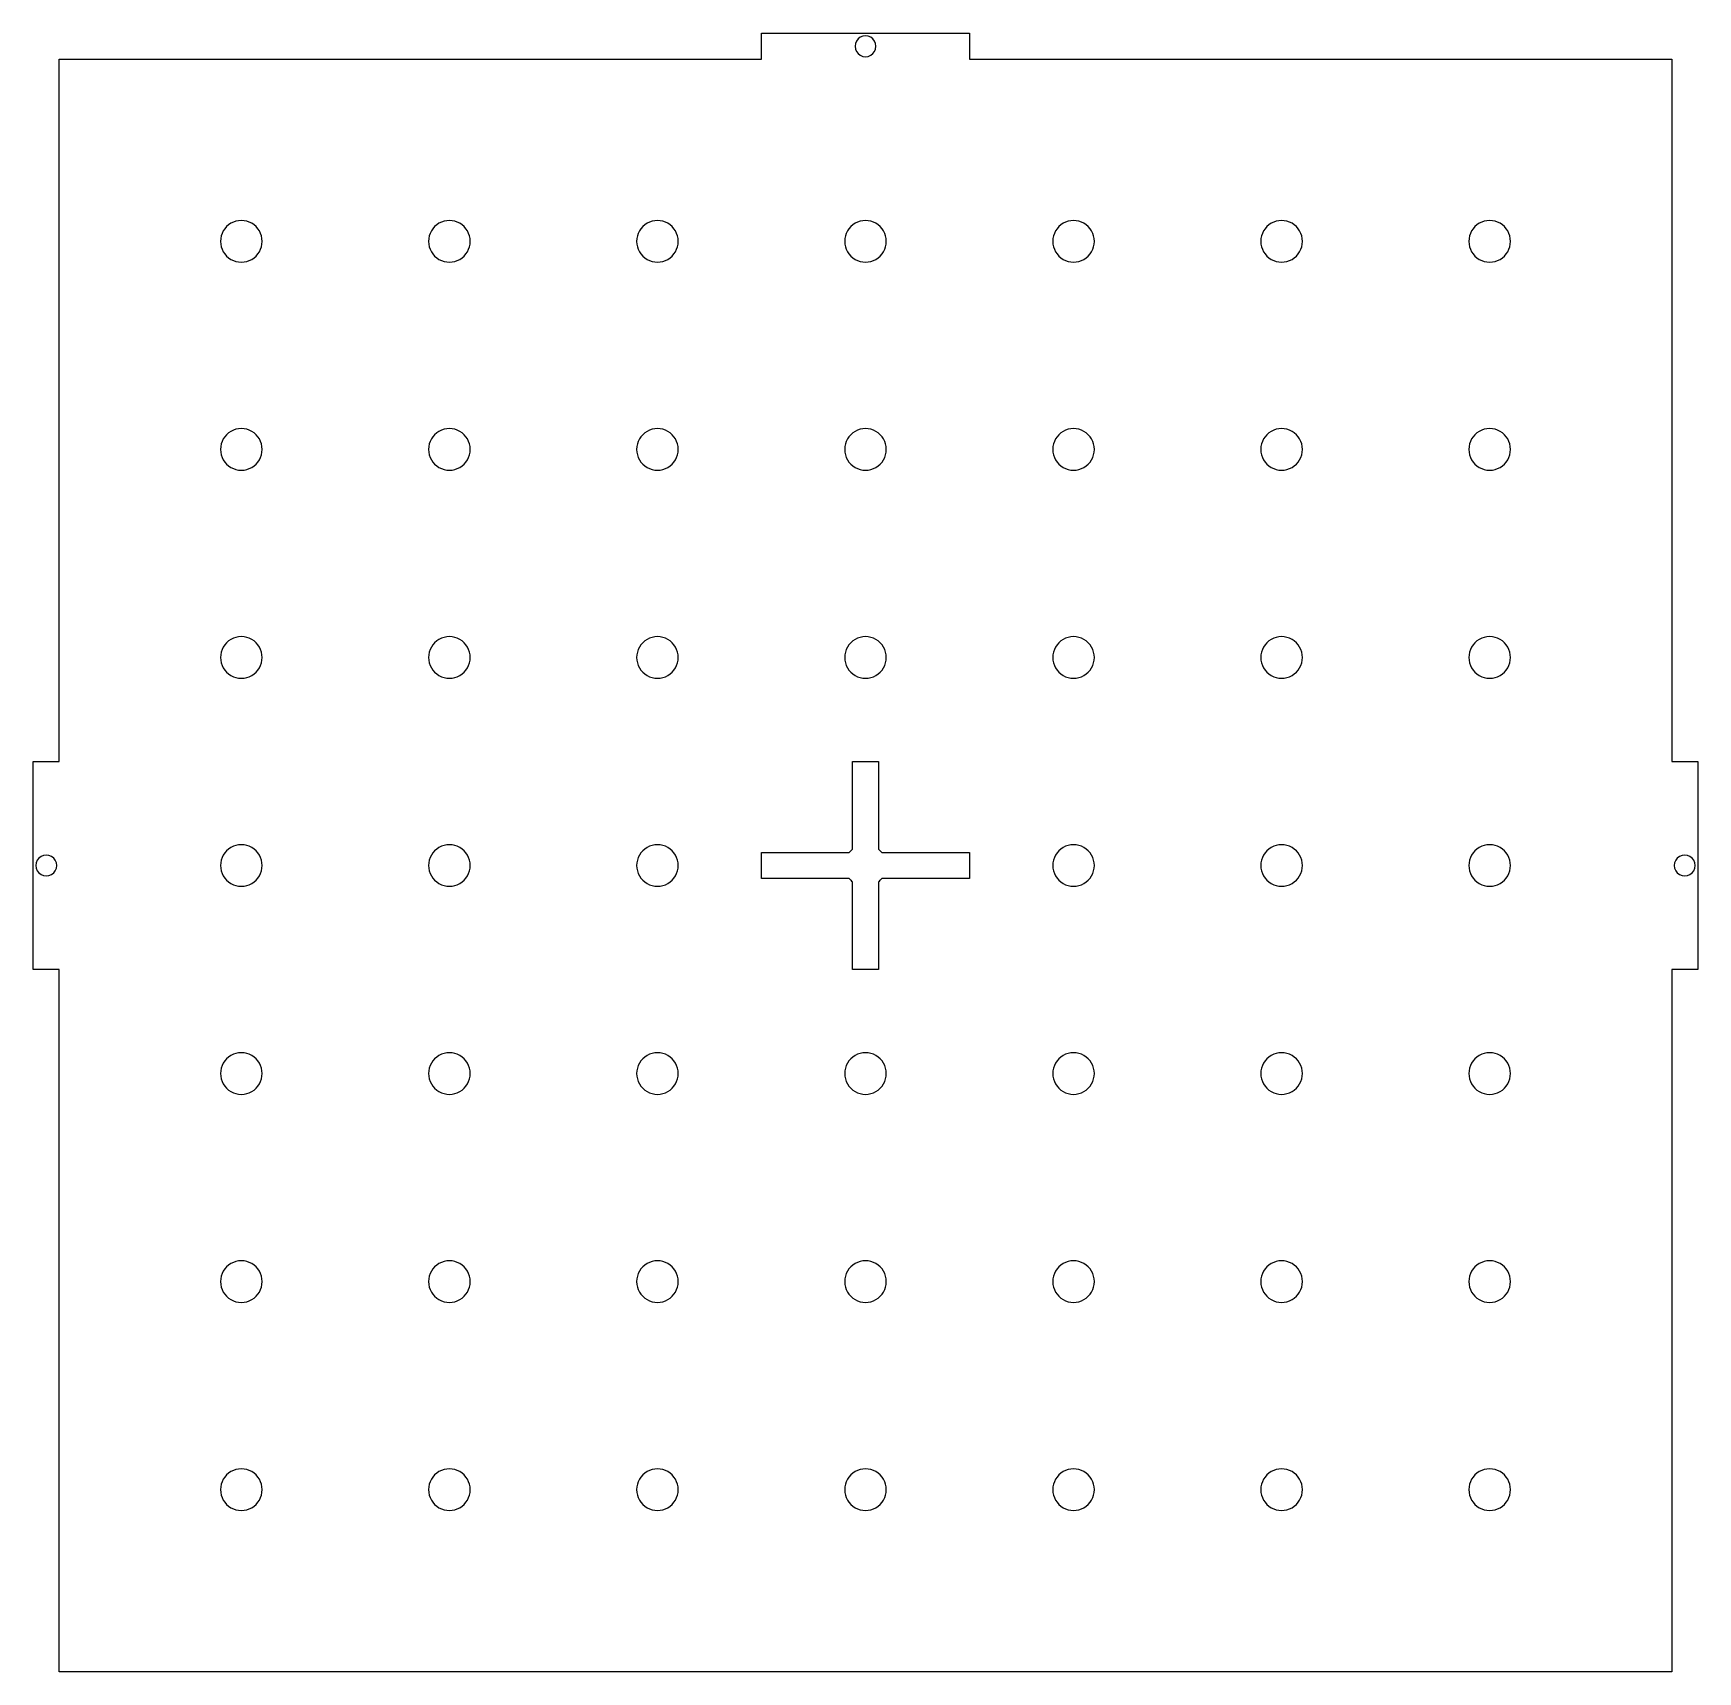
# Model space of a CAD drawing. Extents: x 0 to 168, y 0 to 125.
# Drawn here: x 60.6 to 114, y 72.2 to 124.7 of the extents above; entities that cross this region are included whole.
import ezdxf

# ---------------------------------------------------------------- set-up
doc = ezdxf.new("R2010")
doc.units = 0
doc.layers.add('Calque_1', color=7, linetype='CONTINUOUS')

msp = doc.modelspace()

# ---------------------------------------------------------------- linework, layer by layer
at = {"layer": 'Calque_1', "color": 7}
for p, q in [((83.954768, 124.713347), (90.621433, 124.713347)), ((83.954768, 123.880016), (83.954768, 124.713347)), ((87.621433, 124.296683), (87.621433, 124.296683)), ((90.621433, 124.713347), (90.621433, 123.880016)), ((61.454768, 123.880016), (83.954768, 123.880016)), ((61.454768, 101.380016), (61.454768, 123.880016)), ((90.621433, 123.880016), (113.121433, 123.880016)), ((113.121433, 123.880016), (113.121433, 101.380016)), ((67.954766, 118.046683), (67.954766, 118.046683)), ((74.621433, 118.046683), (74.621433, 118.046683)), ((81.288101, 118.046683), (81.288101, 118.046683)), ((87.954766, 118.046683), (87.954766, 118.046683)), ((94.621433, 118.046683), (94.621433, 118.046683)), ((101.2881, 118.046683), (101.2881, 118.046683)), ((107.954768, 118.046683), (107.954768, 118.046683)), ((67.954766, 111.380015), (67.954766, 111.380015)), ((74.621433, 111.380015), (74.621433, 111.380015)), ((81.288101, 111.380015), (81.288101, 111.380015)), ((87.954766, 111.380015), (87.954766, 111.380015)), ((94.621433, 111.380015), (94.621433, 111.380015)), ((101.2881, 111.380015), (101.2881, 111.380015)), ((107.954768, 111.380015), (107.954768, 111.380015)), ((67.954766, 104.713348), (67.954766, 104.713348)), ((74.621433, 104.713348), (74.621433, 104.713348)), ((81.288101, 104.713348), (81.288101, 104.713348)), ((87.954766, 104.713348), (87.954766, 104.713348)), ((94.621433, 104.713348), (94.621433, 104.713348)), ((101.2881, 104.713348), (101.2881, 104.713348)), ((107.954768, 104.713348), (107.954768, 104.713348)), ((60.621433, 94.713348), (60.621433, 101.380016)), ((60.621433, 101.380016), (61.454768, 101.380016)), ((86.871433, 98.567098), (86.871433, 101.380016)), ((86.871433, 101.380016), (87.704767, 101.380016)), ((87.704767, 101.380016), (87.704767, 98.567098)), ((113.121433, 101.380016), (113.954767, 101.380016)), ((113.954767, 101.380016), (113.954767, 94.713348)), ((83.954768, 97.630016), (83.954768, 98.463348)), ((83.954768, 98.463348), (86.767682, 98.463348)), ((87.808515, 98.463348), (90.621433, 98.463348)), ((90.621433, 98.463348), (90.621433, 97.630016)), ((61.371433, 98.04668), (61.371433, 98.04668)), ((67.954766, 98.04668), (67.954766, 98.04668)), ((74.621433, 98.04668), (74.621433, 98.04668)), ((81.288101, 98.04668), (81.288101, 98.04668)), ((86.767682, 97.630016), (83.954768, 97.630016)), ((90.621433, 97.630016), (87.808515, 97.630016)), ((94.621433, 98.04668), (94.621433, 98.04668)), ((101.2881, 98.04668), (101.2881, 98.04668)), ((107.954768, 98.04668), (107.954768, 98.04668)), ((113.871433, 98.04668), (113.871433, 98.04668)), ((86.871433, 94.713348), (86.871433, 97.526265)), ((87.704767, 97.526265), (87.704767, 94.713348)), ((61.454768, 94.713348), (60.621433, 94.713348)), ((61.454768, 72.213348), (61.454768, 94.713348)), ((87.704767, 94.713348), (86.871433, 94.713348)), ((113.121433, 94.713348), (113.121433, 72.213348)), ((113.954767, 94.713348), (113.121433, 94.713348)), ((67.954766, 91.380016), (67.954766, 91.380016)), ((74.621433, 91.380016), (74.621433, 91.380016)), ((81.288101, 91.380016), (81.288101, 91.380016)), ((87.954766, 91.380016), (87.954766, 91.380016)), ((94.621433, 91.380016), (94.621433, 91.380016)), ((101.2881, 91.380016), (101.2881, 91.380016)), ((107.954768, 91.380016), (107.954768, 91.380016)), ((67.954766, 84.713348), (67.954766, 84.713348)), ((74.621433, 84.713348), (74.621433, 84.713348)), ((81.288101, 84.713348), (81.288101, 84.713348)), ((87.954766, 84.713348), (87.954766, 84.713348)), ((94.621433, 84.713348), (94.621433, 84.713348)), ((101.2881, 84.713348), (101.2881, 84.713348)), ((107.954768, 84.713348), (107.954768, 84.713348)), ((67.954766, 78.046681), (67.954766, 78.046681)), ((74.621433, 78.046681), (74.621433, 78.046681)), ((81.288101, 78.046681), (81.288101, 78.046681)), ((87.954766, 78.046681), (87.954766, 78.046681)), ((94.621433, 78.046681), (94.621433, 78.046681)), ((101.2881, 78.046681), (101.2881, 78.046681)), ((107.954768, 78.046681), (107.954768, 78.046681)), ((113.121433, 72.213348), (61.454768, 72.213348))]:
    msp.add_line(p, q, dxfattribs=at)
for points in [[(87.121236, 124.58593), (87.018001, 124.526233), (86.954522, 124.415935), (86.954768, 124.296683)], [(86.954768, 124.296683), (86.954522, 124.177431), (87.018001, 124.067133), (87.121236, 124.007436)], [(87.454965, 124.58593), (87.351731, 124.645626), (87.22447, 124.645626), (87.121236, 124.58593)], [(87.621433, 124.296683), (87.621678, 124.415935), (87.558199, 124.526233), (87.454965, 124.58593)], [(87.454965, 124.007436), (87.558199, 124.067133), (87.621678, 124.177431), (87.621433, 124.296683)], [(87.121236, 124.007436), (87.22447, 123.94774), (87.351731, 123.94774), (87.454965, 124.007436)], [(66.954766, 118.624033), (66.748498, 118.504945), (66.621433, 118.28486), (66.621433, 118.046683)], [(67.621433, 118.624033), (67.415165, 118.743122), (67.161033, 118.743122), (66.954766, 118.624033)], [(67.954766, 118.046683), (67.954766, 118.28486), (67.8277, 118.504945), (67.621433, 118.624033)], [(73.621433, 118.624033), (73.415166, 118.504945), (73.2881, 118.28486), (73.2881, 118.046683)], [(74.2881, 118.624033), (74.081833, 118.743122), (73.827701, 118.743122), (73.621433, 118.624033)], [(74.621433, 118.046683), (74.621434, 118.28486), (74.494368, 118.504945), (74.2881, 118.624033)], [(80.288101, 118.624033), (80.081833, 118.504945), (79.954767, 118.28486), (79.954767, 118.046683)], [(80.954768, 118.624033), (80.7485, 118.743122), (80.494368, 118.743122), (80.288101, 118.624033)], [(81.288101, 118.046683), (81.288101, 118.28486), (81.161035, 118.504945), (80.954768, 118.624033)], [(86.954765, 118.624033), (86.748498, 118.504945), (86.621432, 118.28486), (86.621432, 118.046683)], [(87.621432, 118.624033), (87.415165, 118.743122), (87.161033, 118.743122), (86.954765, 118.624033)], [(87.954766, 118.046683), (87.954766, 118.28486), (87.8277, 118.504945), (87.621432, 118.624033)], [(93.621433, 118.624033), (93.415165, 118.504945), (93.288099, 118.28486), (93.288099, 118.046683)], [(94.2881, 118.624033), (94.081832, 118.743122), (93.8277, 118.743122), (93.621433, 118.624033)], [(94.621433, 118.046683), (94.621433, 118.28486), (94.494367, 118.504945), (94.2881, 118.624033)], [(100.2881, 118.624033), (100.081833, 118.504945), (99.954767, 118.28486), (99.954767, 118.046683)], [(100.954767, 118.624033), (100.7485, 118.743122), (100.494368, 118.743122), (100.2881, 118.624033)], [(101.2881, 118.046683), (101.2881, 118.28486), (101.161035, 118.504945), (100.954767, 118.624033)], [(106.954768, 118.624033), (106.7485, 118.504945), (106.621434, 118.28486), (106.621434, 118.046683)], [(107.621435, 118.624033), (107.415167, 118.743122), (107.161035, 118.743122), (106.954768, 118.624033)], [(107.954768, 118.046683), (107.954768, 118.28486), (107.827702, 118.504945), (107.621435, 118.624033)], [(66.621433, 118.046683), (66.621433, 117.808506), (66.748498, 117.588421), (66.954766, 117.469332)], [(67.621433, 117.469332), (67.8277, 117.588421), (67.954766, 117.808506), (67.954766, 118.046683)], [(73.2881, 118.046683), (73.2881, 117.808506), (73.415166, 117.588421), (73.621433, 117.469332)], [(74.2881, 117.469332), (74.494368, 117.588421), (74.621434, 117.808506), (74.621433, 118.046683)], [(79.954767, 118.046683), (79.954767, 117.808506), (80.081833, 117.588421), (80.288101, 117.469332)], [(80.954768, 117.469332), (81.161035, 117.588421), (81.288101, 117.808506), (81.288101, 118.046683)], [(86.621432, 118.046683), (86.621432, 117.808506), (86.748498, 117.588421), (86.954765, 117.469332)], [(87.621432, 117.469332), (87.8277, 117.588421), (87.954766, 117.808506), (87.954766, 118.046683)], [(93.288099, 118.046683), (93.288099, 117.808506), (93.415165, 117.588421), (93.621433, 117.469332)], [(94.2881, 117.469332), (94.494367, 117.588421), (94.621433, 117.808506), (94.621433, 118.046683)], [(99.954767, 118.046683), (99.954767, 117.808506), (100.081833, 117.588421), (100.2881, 117.469332)], [(100.954767, 117.469332), (101.161035, 117.588421), (101.2881, 117.808506), (101.2881, 118.046683)], [(106.621434, 118.046683), (106.621434, 117.808506), (106.7485, 117.588421), (106.954768, 117.469332)], [(107.621435, 117.469332), (107.827702, 117.588421), (107.954768, 117.808506), (107.954768, 118.046683)], [(66.954766, 117.469332), (67.161033, 117.350244), (67.415165, 117.350244), (67.621433, 117.469332)], [(73.621433, 117.469332), (73.827701, 117.350244), (74.081833, 117.350244), (74.2881, 117.469332)], [(80.288101, 117.469332), (80.494368, 117.350244), (80.7485, 117.350244), (80.954768, 117.469332)], [(86.954765, 117.469332), (87.161033, 117.350244), (87.415165, 117.350244), (87.621432, 117.469332)], [(93.621433, 117.469332), (93.8277, 117.350244), (94.081832, 117.350244), (94.2881, 117.469332)], [(100.2881, 117.469332), (100.494368, 117.350244), (100.7485, 117.350244), (100.954767, 117.469332)], [(106.954768, 117.469332), (107.161035, 117.350244), (107.415167, 117.350244), (107.621435, 117.469332)], [(67.621433, 111.957366), (67.415165, 112.076454), (67.161033, 112.076454), (66.954766, 111.957366)], [(74.2881, 111.957366), (74.081833, 112.076454), (73.827701, 112.076454), (73.621433, 111.957366)], [(80.954768, 111.957366), (80.7485, 112.076454), (80.494368, 112.076454), (80.288101, 111.957366)], [(87.621432, 111.957366), (87.415165, 112.076454), (87.161033, 112.076454), (86.954765, 111.957366)], [(94.2881, 111.957366), (94.081832, 112.076454), (93.8277, 112.076454), (93.621433, 111.957366)], [(100.954767, 111.957366), (100.7485, 112.076454), (100.494368, 112.076454), (100.2881, 111.957366)], [(107.621435, 111.957366), (107.415167, 112.076454), (107.161035, 112.076454), (106.954768, 111.957366)], [(66.954766, 111.957366), (66.748498, 111.838277), (66.621433, 111.618192), (66.621433, 111.380015)], [(67.954766, 111.380015), (67.954766, 111.618192), (67.8277, 111.838277), (67.621433, 111.957366)], [(73.621433, 111.957366), (73.415166, 111.838277), (73.2881, 111.618192), (73.2881, 111.380015)], [(74.621433, 111.380015), (74.621434, 111.618192), (74.494368, 111.838277), (74.2881, 111.957366)], [(80.288101, 111.957366), (80.081833, 111.838277), (79.954767, 111.618192), (79.954767, 111.380015)], [(81.288101, 111.380015), (81.288101, 111.618192), (81.161035, 111.838277), (80.954768, 111.957366)], [(86.954765, 111.957366), (86.748498, 111.838277), (86.621432, 111.618192), (86.621432, 111.380015)], [(87.954766, 111.380015), (87.954766, 111.618192), (87.8277, 111.838277), (87.621432, 111.957366)], [(93.621433, 111.957366), (93.415165, 111.838277), (93.288099, 111.618192), (93.288099, 111.380015)], [(94.621433, 111.380015), (94.621433, 111.618192), (94.494367, 111.838277), (94.2881, 111.957366)], [(100.2881, 111.957366), (100.081833, 111.838277), (99.954767, 111.618192), (99.954767, 111.380015)], [(101.2881, 111.380015), (101.2881, 111.618192), (101.161035, 111.838277), (100.954767, 111.957366)], [(106.954768, 111.957366), (106.7485, 111.838277), (106.621434, 111.618192), (106.621434, 111.380015)], [(107.954768, 111.380015), (107.954768, 111.618192), (107.827702, 111.838277), (107.621435, 111.957366)], [(66.621433, 111.380015), (66.621433, 111.141838), (66.748498, 110.921753), (66.954766, 110.802665)], [(67.621433, 110.802665), (67.8277, 110.921753), (67.954766, 111.141838), (67.954766, 111.380015)], [(73.2881, 111.380015), (73.2881, 111.141838), (73.415166, 110.921753), (73.621433, 110.802665)], [(74.2881, 110.802665), (74.494368, 110.921753), (74.621434, 111.141838), (74.621433, 111.380015)], [(79.954767, 111.380015), (79.954767, 111.141838), (80.081833, 110.921753), (80.288101, 110.802665)], [(80.954768, 110.802665), (81.161035, 110.921753), (81.288101, 111.141838), (81.288101, 111.380015)], [(86.621432, 111.380015), (86.621432, 111.141838), (86.748498, 110.921754), (86.954765, 110.802665)], [(87.621432, 110.802665), (87.8277, 110.921754), (87.954766, 111.141838), (87.954766, 111.380015)], [(93.288099, 111.380015), (93.288099, 111.141838), (93.415165, 110.921754), (93.621433, 110.802665)], [(94.2881, 110.802665), (94.494367, 110.921754), (94.621433, 111.141838), (94.621433, 111.380015)], [(99.954767, 111.380015), (99.954767, 111.141838), (100.081833, 110.921753), (100.2881, 110.802665)], [(100.954767, 110.802665), (101.161035, 110.921753), (101.2881, 111.141838), (101.2881, 111.380015)], [(106.621434, 111.380015), (106.621434, 111.141838), (106.7485, 110.921753), (106.954768, 110.802665)], [(107.621435, 110.802665), (107.827702, 110.921753), (107.954768, 111.141838), (107.954768, 111.380015)], [(66.954766, 110.802665), (67.161033, 110.683576), (67.415165, 110.683576), (67.621433, 110.802665)], [(73.621433, 110.802665), (73.827701, 110.683576), (74.081833, 110.683576), (74.2881, 110.802665)], [(80.288101, 110.802665), (80.494368, 110.683576), (80.7485, 110.683576), (80.954768, 110.802665)], [(86.954765, 110.802665), (87.161033, 110.683576), (87.415165, 110.683576), (87.621432, 110.802665)], [(93.621433, 110.802665), (93.8277, 110.683576), (94.081832, 110.683576), (94.2881, 110.802665)], [(100.2881, 110.802665), (100.494368, 110.683576), (100.7485, 110.683576), (100.954767, 110.802665)], [(106.954768, 110.802665), (107.161035, 110.683576), (107.415167, 110.683576), (107.621435, 110.802665)], [(66.954766, 105.290698), (66.748498, 105.17161), (66.621433, 104.951525), (66.621433, 104.713348)], [(67.621433, 105.290698), (67.415165, 105.409787), (67.161033, 105.409787), (66.954766, 105.290698)], [(67.954766, 104.713348), (67.954766, 104.951525), (67.8277, 105.17161), (67.621433, 105.290698)], [(73.621433, 105.290698), (73.415166, 105.17161), (73.2881, 104.951525), (73.2881, 104.713348)], [(74.2881, 105.290698), (74.081833, 105.409787), (73.827701, 105.409787), (73.621433, 105.290698)], [(74.621433, 104.713348), (74.621434, 104.951525), (74.494368, 105.17161), (74.2881, 105.290698)], [(80.288101, 105.290698), (80.081833, 105.17161), (79.954767, 104.951525), (79.954767, 104.713348)], [(80.954768, 105.290698), (80.7485, 105.409787), (80.494368, 105.409787), (80.288101, 105.290698)], [(81.288101, 104.713348), (81.288101, 104.951525), (81.161035, 105.17161), (80.954768, 105.290698)], [(86.954765, 105.290698), (86.748498, 105.17161), (86.621432, 104.951525), (86.621432, 104.713348)], [(87.621432, 105.290698), (87.415165, 105.409787), (87.161033, 105.409787), (86.954765, 105.290698)], [(87.954766, 104.713348), (87.954766, 104.951525), (87.8277, 105.17161), (87.621432, 105.290698)], [(93.621433, 105.290698), (93.415165, 105.17161), (93.288099, 104.951525), (93.288099, 104.713348)], [(94.2881, 105.290698), (94.081832, 105.409787), (93.8277, 105.409787), (93.621433, 105.290698)], [(94.621433, 104.713348), (94.621433, 104.951525), (94.494367, 105.17161), (94.2881, 105.290698)], [(100.2881, 105.290698), (100.081833, 105.17161), (99.954767, 104.951525), (99.954767, 104.713348)], [(100.954767, 105.290698), (100.7485, 105.409787), (100.494368, 105.409787), (100.2881, 105.290698)], [(101.2881, 104.713348), (101.2881, 104.951525), (101.161035, 105.17161), (100.954767, 105.290698)], [(106.954768, 105.290698), (106.7485, 105.17161), (106.621434, 104.951525), (106.621434, 104.713348)], [(107.621435, 105.290698), (107.415167, 105.409787), (107.161035, 105.409787), (106.954768, 105.290698)], [(107.954768, 104.713348), (107.954768, 104.951525), (107.827702, 105.17161), (107.621435, 105.290698)], [(66.621433, 104.713348), (66.621433, 104.475171), (66.748498, 104.255086), (66.954766, 104.135997)], [(67.621433, 104.135997), (67.8277, 104.255086), (67.954766, 104.475171), (67.954766, 104.713348)], [(73.2881, 104.713348), (73.2881, 104.475171), (73.415166, 104.255086), (73.621433, 104.135997)], [(74.2881, 104.135997), (74.494368, 104.255086), (74.621434, 104.475171), (74.621433, 104.713348)], [(79.954767, 104.713348), (79.954767, 104.475171), (80.081833, 104.255086), (80.288101, 104.135997)], [(80.954768, 104.135997), (81.161035, 104.255086), (81.288101, 104.475171), (81.288101, 104.713348)], [(86.621432, 104.713348), (86.621432, 104.475171), (86.748498, 104.255086), (86.954765, 104.135998)], [(87.621432, 104.135998), (87.8277, 104.255086), (87.954766, 104.475171), (87.954766, 104.713348)], [(93.288099, 104.713348), (93.288099, 104.475171), (93.415165, 104.255086), (93.621433, 104.135998)], [(94.2881, 104.135998), (94.494367, 104.255086), (94.621433, 104.475171), (94.621433, 104.713348)], [(99.954767, 104.713348), (99.954767, 104.475171), (100.081833, 104.255086), (100.2881, 104.135997)], [(100.954767, 104.135997), (101.161035, 104.255086), (101.2881, 104.475171), (101.2881, 104.713348)], [(106.621434, 104.713348), (106.621434, 104.475171), (106.7485, 104.255086), (106.954768, 104.135997)], [(107.621435, 104.135997), (107.827702, 104.255086), (107.954768, 104.475171), (107.954768, 104.713348)], [(66.954766, 104.135997), (67.161033, 104.016909), (67.415165, 104.016909), (67.621433, 104.135997)], [(73.621433, 104.135997), (73.827701, 104.016909), (74.081833, 104.016909), (74.2881, 104.135997)], [(80.288101, 104.135997), (80.494368, 104.016909), (80.7485, 104.016909), (80.954768, 104.135997)], [(86.954765, 104.135998), (87.161033, 104.016909), (87.415165, 104.016909), (87.621432, 104.135998)], [(93.621433, 104.135998), (93.8277, 104.016909), (94.081832, 104.016909), (94.2881, 104.135998)], [(100.2881, 104.135997), (100.494368, 104.016909), (100.7485, 104.016909), (100.954767, 104.135997)], [(106.954768, 104.135997), (107.161035, 104.016909), (107.415167, 104.016909), (107.621435, 104.135997)], [(67.621433, 98.624031), (67.415165, 98.743119), (67.161033, 98.743119), (66.954766, 98.624031)], [(74.2881, 98.624031), (74.081833, 98.743119), (73.827701, 98.743119), (73.621433, 98.624031)], [(80.954768, 98.624031), (80.7485, 98.743119), (80.494368, 98.743119), (80.288101, 98.624031)], [(94.2881, 98.624031), (94.081832, 98.743119), (93.8277, 98.743119), (93.621433, 98.624031)], [(100.954767, 98.624031), (100.7485, 98.743119), (100.494368, 98.743119), (100.2881, 98.624031)], [(107.621435, 98.624031), (107.415167, 98.743119), (107.161035, 98.743119), (106.954768, 98.624031)], [(60.871236, 98.335927), (60.768002, 98.27623), (60.704522, 98.165932), (60.704768, 98.04668)], [(61.204965, 98.335927), (61.101731, 98.395624), (60.97447, 98.395624), (60.871236, 98.335927)], [(61.371433, 98.04668), (61.371679, 98.165932), (61.308199, 98.27623), (61.204965, 98.335927)], [(66.954766, 98.624031), (66.748498, 98.504942), (66.621433, 98.284858), (66.621433, 98.04668)], [(67.954766, 98.04668), (67.954766, 98.284858), (67.8277, 98.504942), (67.621433, 98.624031)], [(73.621433, 98.624031), (73.415166, 98.504942), (73.2881, 98.284858), (73.2881, 98.04668)], [(74.621433, 98.04668), (74.621434, 98.284858), (74.494368, 98.504942), (74.2881, 98.624031)], [(80.288101, 98.624031), (80.081833, 98.504942), (79.954767, 98.284858), (79.954767, 98.04668)], [(81.288101, 98.04668), (81.288101, 98.284858), (81.161035, 98.504942), (80.954768, 98.624031)], [(86.871433, 98.567098), (86.833137, 98.536437), (86.798343, 98.501643), (86.767682, 98.463348)], [(87.808515, 98.463348), (87.777855, 98.501643), (87.743062, 98.536437), (87.704767, 98.567098)], [(93.621433, 98.624031), (93.415165, 98.504942), (93.288099, 98.284858), (93.288099, 98.04668)], [(94.621433, 98.04668), (94.621433, 98.284858), (94.494367, 98.504942), (94.2881, 98.624031)], [(100.2881, 98.624031), (100.081833, 98.504942), (99.954767, 98.284858), (99.954767, 98.04668)], [(101.2881, 98.04668), (101.2881, 98.284858), (101.161035, 98.504942), (100.954767, 98.624031)], [(106.954768, 98.624031), (106.7485, 98.504942), (106.621434, 98.284858), (106.621434, 98.04668)], [(107.954768, 98.04668), (107.954768, 98.284858), (107.827702, 98.504942), (107.621435, 98.624031)], [(113.371235, 98.335927), (113.268001, 98.27623), (113.204522, 98.165932), (113.204767, 98.04668)], [(113.704965, 98.335927), (113.60173, 98.395624), (113.47447, 98.395624), (113.371235, 98.335927)], [(113.871433, 98.04668), (113.871678, 98.165932), (113.808199, 98.27623), (113.704965, 98.335927)], [(60.704768, 98.04668), (60.704522, 97.927429), (60.768002, 97.817131), (60.871236, 97.757434)], [(60.871236, 97.757434), (60.97447, 97.697737), (61.101731, 97.697737), (61.204965, 97.757434)], [(61.204965, 97.757434), (61.308199, 97.817131), (61.371679, 97.927429), (61.371433, 98.04668)], [(66.621433, 98.04668), (66.621433, 97.808503), (66.748498, 97.588419), (66.954766, 97.46933)], [(67.621433, 97.46933), (67.8277, 97.588419), (67.954766, 97.808503), (67.954766, 98.04668)], [(73.2881, 98.04668), (73.2881, 97.808503), (73.415166, 97.588419), (73.621433, 97.46933)], [(74.2881, 97.46933), (74.494368, 97.588419), (74.621434, 97.808503), (74.621433, 98.04668)], [(79.954767, 98.04668), (79.954767, 97.808503), (80.081833, 97.588419), (80.288101, 97.46933)], [(80.954768, 97.46933), (81.161035, 97.588419), (81.288101, 97.808503), (81.288101, 98.04668)], [(86.767682, 97.630016), (86.798343, 97.591721), (86.833137, 97.556926), (86.871433, 97.526265)], [(87.704767, 97.526265), (87.743062, 97.556927), (87.777855, 97.591721), (87.808515, 97.630016)], [(93.288099, 98.04668), (93.288099, 97.808503), (93.415165, 97.588419), (93.621433, 97.46933)], [(94.2881, 97.46933), (94.494367, 97.588419), (94.621433, 97.808503), (94.621433, 98.04668)], [(99.954767, 98.04668), (99.954767, 97.808503), (100.081833, 97.588419), (100.2881, 97.46933)], [(100.954767, 97.46933), (101.161035, 97.588419), (101.2881, 97.808503), (101.2881, 98.04668)], [(106.621434, 98.04668), (106.621434, 97.808503), (106.7485, 97.588419), (106.954768, 97.46933)], [(107.621435, 97.46933), (107.827702, 97.588419), (107.954768, 97.808503), (107.954768, 98.04668)], [(113.204767, 98.04668), (113.204522, 97.927429), (113.268001, 97.817131), (113.371235, 97.757434)], [(113.371235, 97.757434), (113.47447, 97.697737), (113.60173, 97.697737), (113.704965, 97.757434)], [(113.704965, 97.757434), (113.808199, 97.817131), (113.871678, 97.927429), (113.871433, 98.04668)], [(66.954766, 97.46933), (67.161033, 97.350241), (67.415165, 97.350241), (67.621433, 97.46933)], [(73.621433, 97.46933), (73.827701, 97.350241), (74.081833, 97.350241), (74.2881, 97.46933)], [(80.288101, 97.46933), (80.494368, 97.350241), (80.7485, 97.350241), (80.954768, 97.46933)], [(93.621433, 97.46933), (93.8277, 97.350242), (94.081832, 97.350242), (94.2881, 97.46933)], [(100.2881, 97.46933), (100.494368, 97.350241), (100.7485, 97.350241), (100.954767, 97.46933)], [(106.954768, 97.46933), (107.161035, 97.350241), (107.415167, 97.350241), (107.621435, 97.46933)], [(66.954766, 91.957366), (66.748498, 91.838278), (66.621433, 91.618193), (66.621433, 91.380016)], [(67.621433, 91.957366), (67.415165, 92.076455), (67.161033, 92.076455), (66.954766, 91.957366)], [(67.954766, 91.380016), (67.954766, 91.618193), (67.8277, 91.838278), (67.621433, 91.957366)], [(73.621433, 91.957366), (73.415166, 91.838278), (73.2881, 91.618193), (73.2881, 91.380016)], [(74.2881, 91.957366), (74.081833, 92.076455), (73.827701, 92.076455), (73.621433, 91.957366)], [(74.621433, 91.380016), (74.621434, 91.618193), (74.494368, 91.838278), (74.2881, 91.957366)], [(80.288101, 91.957366), (80.081833, 91.838278), (79.954767, 91.618193), (79.954767, 91.380016)], [(80.954768, 91.957366), (80.7485, 92.076455), (80.494368, 92.076455), (80.288101, 91.957366)], [(81.288101, 91.380016), (81.288101, 91.618193), (81.161035, 91.838278), (80.954768, 91.957366)], [(86.954765, 91.957366), (86.748498, 91.838278), (86.621432, 91.618193), (86.621432, 91.380016)], [(87.621432, 91.957366), (87.415165, 92.076455), (87.161033, 92.076455), (86.954765, 91.957366)], [(87.954766, 91.380016), (87.954766, 91.618193), (87.8277, 91.838278), (87.621432, 91.957366)], [(93.621433, 91.957366), (93.415165, 91.838278), (93.288099, 91.618193), (93.288099, 91.380016)], [(94.2881, 91.957366), (94.081832, 92.076455), (93.8277, 92.076455), (93.621433, 91.957366)], [(94.621433, 91.380016), (94.621433, 91.618193), (94.494367, 91.838278), (94.2881, 91.957366)], [(100.2881, 91.957366), (100.081833, 91.838278), (99.954767, 91.618193), (99.954767, 91.380016)], [(100.954767, 91.957366), (100.7485, 92.076455), (100.494368, 92.076455), (100.2881, 91.957366)], [(101.2881, 91.380016), (101.2881, 91.618193), (101.161035, 91.838278), (100.954767, 91.957366)], [(106.954768, 91.957366), (106.7485, 91.838278), (106.621434, 91.618193), (106.621434, 91.380016)], [(107.621435, 91.957366), (107.415167, 92.076455), (107.161035, 92.076455), (106.954768, 91.957366)], [(107.954768, 91.380016), (107.954768, 91.618193), (107.827702, 91.838278), (107.621435, 91.957366)], [(66.621433, 91.380016), (66.621433, 91.141839), (66.748498, 90.921754), (66.954766, 90.802665)], [(67.621433, 90.802665), (67.8277, 90.921754), (67.954766, 91.141839), (67.954766, 91.380016)], [(73.2881, 91.380016), (73.2881, 91.141839), (73.415166, 90.921754), (73.621433, 90.802665)], [(74.2881, 90.802665), (74.494368, 90.921754), (74.621434, 91.141839), (74.621433, 91.380016)], [(79.954767, 91.380016), (79.954767, 91.141839), (80.081833, 90.921754), (80.288101, 90.802665)], [(80.954768, 90.802665), (81.161035, 90.921754), (81.288101, 91.141839), (81.288101, 91.380016)], [(86.621432, 91.380016), (86.621432, 91.141839), (86.748498, 90.921754), (86.954765, 90.802665)], [(87.621432, 90.802665), (87.8277, 90.921754), (87.954766, 91.141839), (87.954766, 91.380016)], [(93.288099, 91.380016), (93.288099, 91.141839), (93.415165, 90.921754), (93.621433, 90.802665)], [(94.2881, 90.802665), (94.494367, 90.921754), (94.621433, 91.141839), (94.621433, 91.380016)], [(99.954767, 91.380016), (99.954767, 91.141839), (100.081833, 90.921754), (100.2881, 90.802665)], [(100.954767, 90.802665), (101.161035, 90.921754), (101.2881, 91.141839), (101.2881, 91.380016)], [(106.621434, 91.380016), (106.621434, 91.141839), (106.7485, 90.921754), (106.954768, 90.802665)], [(107.621435, 90.802665), (107.827702, 90.921754), (107.954768, 91.141839), (107.954768, 91.380016)], [(66.954766, 90.802665), (67.161033, 90.683577), (67.415165, 90.683577), (67.621433, 90.802665)], [(73.621433, 90.802665), (73.827701, 90.683577), (74.081833, 90.683577), (74.2881, 90.802665)], [(80.288101, 90.802665), (80.494368, 90.683577), (80.7485, 90.683577), (80.954768, 90.802665)], [(86.954765, 90.802665), (87.161033, 90.683577), (87.415165, 90.683577), (87.621432, 90.802665)], [(93.621433, 90.802665), (93.8277, 90.683577), (94.081832, 90.683577), (94.2881, 90.802665)], [(100.2881, 90.802665), (100.494368, 90.683577), (100.7485, 90.683577), (100.954767, 90.802665)], [(106.954768, 90.802665), (107.161035, 90.683577), (107.415167, 90.683577), (107.621435, 90.802665)], [(67.621433, 85.290699), (67.415165, 85.409787), (67.161033, 85.409787), (66.954766, 85.290699)], [(74.2881, 85.290699), (74.081833, 85.409787), (73.827701, 85.409787), (73.621433, 85.290699)], [(80.954768, 85.290699), (80.7485, 85.409787), (80.494368, 85.409787), (80.288101, 85.290699)], [(87.621432, 85.290699), (87.415165, 85.409787), (87.161033, 85.409787), (86.954765, 85.290699)], [(94.2881, 85.290699), (94.081832, 85.409787), (93.8277, 85.409787), (93.621433, 85.290699)], [(100.954767, 85.290699), (100.7485, 85.409787), (100.494368, 85.409787), (100.2881, 85.290699)], [(107.621435, 85.290699), (107.415167, 85.409787), (107.161035, 85.409787), (106.954768, 85.290699)], [(66.954766, 85.290699), (66.748498, 85.17161), (66.621433, 84.951525), (66.621433, 84.713348)], [(67.954766, 84.713348), (67.954766, 84.951525), (67.8277, 85.17161), (67.621433, 85.290699)], [(73.621433, 85.290699), (73.415166, 85.17161), (73.2881, 84.951525), (73.2881, 84.713348)], [(74.621433, 84.713348), (74.621434, 84.951525), (74.494368, 85.17161), (74.2881, 85.290699)], [(80.288101, 85.290699), (80.081833, 85.17161), (79.954767, 84.951525), (79.954767, 84.713348)], [(81.288101, 84.713348), (81.288101, 84.951525), (81.161035, 85.17161), (80.954768, 85.290699)], [(86.954765, 85.290699), (86.748498, 85.17161), (86.621432, 84.951525), (86.621432, 84.713348)], [(87.954766, 84.713348), (87.954766, 84.951525), (87.8277, 85.17161), (87.621432, 85.290699)], [(93.621433, 85.290699), (93.415165, 85.17161), (93.288099, 84.951525), (93.288099, 84.713348)], [(94.621433, 84.713348), (94.621433, 84.951525), (94.494367, 85.17161), (94.2881, 85.290699)], [(100.2881, 85.290699), (100.081833, 85.17161), (99.954767, 84.951525), (99.954767, 84.713348)], [(101.2881, 84.713348), (101.2881, 84.951525), (101.161035, 85.17161), (100.954767, 85.290699)], [(106.954768, 85.290699), (106.7485, 85.17161), (106.621434, 84.951525), (106.621434, 84.713348)], [(107.954768, 84.713348), (107.954768, 84.951525), (107.827702, 85.17161), (107.621435, 85.290699)], [(66.621433, 84.713348), (66.621433, 84.475171), (66.748498, 84.255087), (66.954766, 84.135998)], [(67.621433, 84.135998), (67.8277, 84.255087), (67.954766, 84.475171), (67.954766, 84.713348)], [(73.2881, 84.713348), (73.2881, 84.475171), (73.415166, 84.255087), (73.621433, 84.135998)], [(74.2881, 84.135998), (74.494368, 84.255087), (74.621434, 84.475171), (74.621433, 84.713348)], [(79.954767, 84.713348), (79.954767, 84.475171), (80.081833, 84.255087), (80.288101, 84.135998)], [(80.954768, 84.135998), (81.161035, 84.255087), (81.288101, 84.475171), (81.288101, 84.713348)], [(86.621432, 84.713348), (86.621432, 84.475171), (86.748498, 84.255087), (86.954765, 84.135998)], [(87.621432, 84.135998), (87.8277, 84.255087), (87.954766, 84.475171), (87.954766, 84.713348)], [(93.288099, 84.713348), (93.288099, 84.475171), (93.415165, 84.255087), (93.621433, 84.135998)], [(94.2881, 84.135998), (94.494367, 84.255087), (94.621433, 84.475171), (94.621433, 84.713348)], [(99.954767, 84.713348), (99.954767, 84.475171), (100.081833, 84.255087), (100.2881, 84.135998)], [(100.954767, 84.135998), (101.161035, 84.255087), (101.2881, 84.475171), (101.2881, 84.713348)], [(106.621434, 84.713348), (106.621434, 84.475171), (106.7485, 84.255087), (106.954768, 84.135998)], [(107.621435, 84.135998), (107.827702, 84.255087), (107.954768, 84.475171), (107.954768, 84.713348)], [(66.954766, 84.135998), (67.161033, 84.016909), (67.415165, 84.016909), (67.621433, 84.135998)], [(73.621433, 84.135998), (73.827701, 84.016909), (74.081833, 84.016909), (74.2881, 84.135998)], [(80.288101, 84.135998), (80.494368, 84.016909), (80.7485, 84.016909), (80.954768, 84.135998)], [(86.954765, 84.135998), (87.161033, 84.016909), (87.415165, 84.016909), (87.621432, 84.135998)], [(93.621433, 84.135998), (93.8277, 84.016909), (94.081832, 84.016909), (94.2881, 84.135998)], [(100.2881, 84.135998), (100.494368, 84.016909), (100.7485, 84.016909), (100.954767, 84.135998)], [(106.954768, 84.135998), (107.161035, 84.016909), (107.415167, 84.016909), (107.621435, 84.135998)], [(66.954766, 78.624031), (66.748498, 78.504943), (66.621433, 78.284858), (66.621433, 78.046681)], [(67.621433, 78.624031), (67.415165, 78.74312), (67.161033, 78.74312), (66.954766, 78.624031)], [(67.954766, 78.046681), (67.954766, 78.284858), (67.8277, 78.504943), (67.621433, 78.624031)], [(73.621433, 78.624031), (73.415166, 78.504943), (73.2881, 78.284858), (73.2881, 78.046681)], [(74.2881, 78.624031), (74.081833, 78.74312), (73.827701, 78.74312), (73.621433, 78.624031)], [(74.621433, 78.046681), (74.621434, 78.284858), (74.494368, 78.504943), (74.2881, 78.624031)], [(80.288101, 78.624031), (80.081833, 78.504943), (79.954767, 78.284858), (79.954767, 78.046681)], [(80.954768, 78.624031), (80.7485, 78.74312), (80.494368, 78.74312), (80.288101, 78.624031)], [(81.288101, 78.046681), (81.288101, 78.284858), (81.161035, 78.504943), (80.954768, 78.624031)], [(86.954765, 78.624031), (86.748498, 78.504943), (86.621432, 78.284858), (86.621432, 78.046681)], [(87.621432, 78.624031), (87.415165, 78.74312), (87.161033, 78.74312), (86.954765, 78.624031)], [(87.954766, 78.046681), (87.954766, 78.284858), (87.8277, 78.504943), (87.621432, 78.624031)], [(93.621433, 78.624031), (93.415165, 78.504943), (93.288099, 78.284858), (93.288099, 78.046681)], [(94.2881, 78.624031), (94.081832, 78.74312), (93.8277, 78.74312), (93.621433, 78.624031)], [(94.621433, 78.046681), (94.621433, 78.284858), (94.494367, 78.504943), (94.2881, 78.624031)], [(100.2881, 78.624031), (100.081833, 78.504943), (99.954767, 78.284858), (99.954767, 78.046681)], [(100.954767, 78.624031), (100.7485, 78.74312), (100.494368, 78.74312), (100.2881, 78.624031)], [(101.2881, 78.046681), (101.2881, 78.284858), (101.161035, 78.504943), (100.954767, 78.624031)], [(106.954768, 78.624031), (106.7485, 78.504943), (106.621434, 78.284858), (106.621434, 78.046681)], [(107.621435, 78.624031), (107.415167, 78.74312), (107.161035, 78.74312), (106.954768, 78.624031)], [(107.954768, 78.046681), (107.954768, 78.284858), (107.827702, 78.504943), (107.621435, 78.624031)], [(66.621433, 78.046681), (66.621433, 77.808504), (66.748498, 77.588419), (66.954766, 77.469331)], [(67.621433, 77.469331), (67.8277, 77.588419), (67.954766, 77.808504), (67.954766, 78.046681)], [(73.2881, 78.046681), (73.2881, 77.808504), (73.415166, 77.588419), (73.621433, 77.46933)], [(74.2881, 77.46933), (74.494368, 77.588419), (74.621434, 77.808504), (74.621433, 78.046681)], [(79.954767, 78.046681), (79.954767, 77.808504), (80.081833, 77.588419), (80.288101, 77.46933)], [(80.954768, 77.46933), (81.161035, 77.588419), (81.288101, 77.808504), (81.288101, 78.046681)], [(86.621432, 78.046681), (86.621432, 77.808504), (86.748498, 77.588419), (86.954765, 77.469331)], [(87.621432, 77.469331), (87.8277, 77.588419), (87.954766, 77.808504), (87.954766, 78.046681)], [(93.288099, 78.046681), (93.288099, 77.808504), (93.415165, 77.588419), (93.621433, 77.469331)], [(94.2881, 77.469331), (94.494367, 77.588419), (94.621433, 77.808504), (94.621433, 78.046681)], [(99.954767, 78.046681), (99.954767, 77.808504), (100.081833, 77.588419), (100.2881, 77.46933)], [(100.954767, 77.46933), (101.161035, 77.588419), (101.2881, 77.808504), (101.2881, 78.046681)], [(106.621434, 78.046681), (106.621434, 77.808504), (106.7485, 77.588419), (106.954768, 77.46933)], [(107.621435, 77.46933), (107.827702, 77.588419), (107.954768, 77.808504), (107.954768, 78.046681)], [(66.954766, 77.469331), (67.161033, 77.350242), (67.415165, 77.350242), (67.621433, 77.469331)], [(73.621433, 77.46933), (73.827701, 77.350242), (74.081833, 77.350242), (74.2881, 77.46933)], [(80.288101, 77.46933), (80.494368, 77.350242), (80.7485, 77.350242), (80.954768, 77.46933)], [(86.954765, 77.469331), (87.161033, 77.350242), (87.415165, 77.350242), (87.621432, 77.469331)], [(93.621433, 77.469331), (93.8277, 77.350242), (94.081832, 77.350242), (94.2881, 77.469331)], [(100.2881, 77.46933), (100.494368, 77.350242), (100.7485, 77.350242), (100.954767, 77.46933)], [(106.954768, 77.46933), (107.161035, 77.350242), (107.415167, 77.350242), (107.621435, 77.46933)]]:
    msp.add_open_spline(points, degree=3, dxfattribs=at)

doc.saveas('drawing.dxf')
